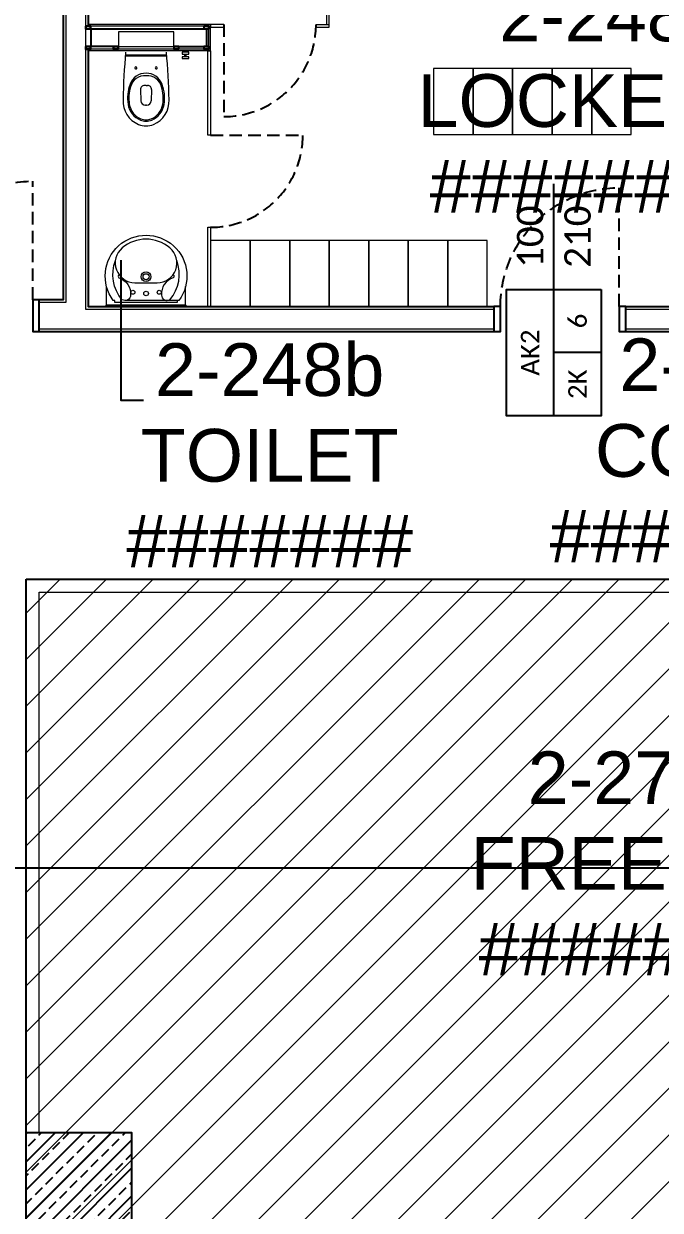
# Model space of a CAD drawing. Header units: centimetres. Extents: x -678439 to 55805, y -426864 to 17948.
# Drawn here: x 48508 to 48991, y 15565 to 16465 of the extents above; entities that cross this region are included whole.
import ezdxf
from ezdxf.enums import TextEntityAlignment as Align

# ---------------------------------------------------------------- set-up
doc = ezdxf.new("R2010")
doc.units = ezdxf.units.CM
doc.header["$LTSCALE"] = 0.01
doc.header["$MEASUREMENT"] = 0
doc.linetypes.add('HIDDEN', pattern=[9.525, 6.35, -3.175])
doc.layers.get('0').update_dxf_attribs({"lineweight": 0})
for name, color, linetype in [('AG-02', 152, 'Continuous'), ('AG-DOOR', 2, 'Continuous'), ('AG-DOOR-NOTATION-WOODDEN', 60, 'Continuous'), ('AG-DOOR-OPENING', 9, 'HIDDEN'), ('AG-PLASTER', 73, 'Continuous'), ('AG-STEEL', 122, 'Continuous'), ('CAM', 1, 'Continuous'), ('V-0_Elevation_015', 103, 'Continuous'), ('V-0_Hatch_Concrete', 252, 'Continuous'), ('V-0_Text_Tr', 7, 'Continuous'), ('V-2_Column', 160, 'Continuous')]:
    doc.layers.add(name, color=color, linetype=linetype)
for name, color, linetype, lineweight in [('AG-Furniture', 9, 'Continuous', 9), ('AG-Wall', 4, 'Continuous', 20), ('AG-Wall-Cold Room Panel', 1, 'Continuous', 18), ('AG-WALL-GYP-GREEN', 83, 'Continuous', 20), ('AI-040', 2, 'Continuous', 20), ('AI-040 @ 250', 2, 'Continuous', 20), ('SP1-Equipment', 4, 'Continuous', 9)]:
    doc.layers.add(name, color=color, linetype=linetype, lineweight=lineweight)
doc.styles.add('Arial', font='arial.ttf')
doc.styles.add('CALIBRI LIGHT', font='calibril.ttf')

# ---------------------------------------------------------------- blocks, each defined once
blk = doc.blocks.new('KAPI-100_2')
at = {"layer": 'AG-DOOR', "ltscale": 0.3}
for points in [[(-24, 95), (-24, 100), (-5, 100), (-5, 95)], [(-24, 0), (-24, 5), (-5, 5), (-5, 0)]]:
    blk.add_lwpolyline(points, close=True, dxfattribs=at)
at = {"layer": 'AG-DOOR-OPENING', "ltscale": 150}
blk.add_lwpolyline([(-24, 5), (-114, 5)], dxfattribs=at)
blk.add_arc((-24, 5), 90, 90, 180, dxfattribs=at)
blk = doc.blocks.new('150714_ARSA$0$KOLON 80X120')
at = {"layer": 'V-0_Hatch_Concrete'}
h = blk.add_hatch(dxfattribs=at)
h.set_pattern_fill('ANSI33', color=256, scale=60)
h.set_pattern_definition([(45, (-19036.79, -4512.143), (-10.606602, 10.606602), []), (45, (-19026.183, -4512.143), (-10.606602, 10.606602), [7.5, -3.75])])
h.paths.add_polyline_path([(0, 100), (80, 100), (80, 0), (0, 0)])
at = {"layer": 'V-2_Column'}
blk.add_lwpolyline([(0, 100), (80, 100), (80, 0), (0, 0), (0, 100)], dxfattribs=at)
blk = doc.blocks.new('*U93')
at = {"style": 'Arial'}
for tag, p in [('NO', (1.676, 0.8)), ('MAHAL', (1.676, -1.8)), ('ALAN', (1.676, -4.4))]:
    blk.add_attdef(tag, text='', height=1.6, dxfattribs=at).set_placement(p, align=Align.MIDDLE_CENTER)
blk = doc.blocks.new('Wall_314_1', base_point=(-18183.1, -8224.5))
at = {"layer": 'SP1-Equipment', "color": 7, "linetype": 'Continuous', "lineweight": 13}
for p, q in [((-18183.1, -8224.5), (-18183.1, -8724.5)), ((-17883.1, -8224.5), (-18183.1, -8224.5)), ((-17883.1, -8724.5), (-17883.1, -8224.5)), ((-18183.1, -8724.5), (-17883.1, -8724.5))]:
    blk.add_line(p, q, dxfattribs=at)
blk = doc.blocks.new('Wall_315_1', base_point=(-18483.1, -8224.5))
at = {"layer": 'SP1-Equipment', "color": 7, "linetype": 'Continuous', "lineweight": 13}
for p, q in [((-18483.1, -8224.5), (-18483.1, -8724.5)), ((-18183.1, -8224.5), (-18483.1, -8224.5)), ((-18183.1, -8724.5), (-18183.1, -8224.5)), ((-18483.1, -8724.5), (-18183.1, -8724.5))]:
    blk.add_line(p, q, dxfattribs=at)
blk = doc.blocks.new('Wall_316_1', base_point=(-17883.1, -8224.5))
at = {"layer": 'SP1-Equipment', "color": 7, "linetype": 'Continuous', "lineweight": 13}
for p, q in [((-17883.1, -8224.5), (-17883.1, -8724.5)), ((-17583.1, -8224.5), (-17883.1, -8224.5)), ((-17583.1, -8724.5), (-17583.1, -8224.5)), ((-17883.1, -8724.5), (-17583.1, -8724.5))]:
    blk.add_line(p, q, dxfattribs=at)
blk = doc.blocks.new('Wall_317_1', base_point=(-18783.1, -8224.5))
at = {"layer": 'SP1-Equipment', "color": 7, "linetype": 'Continuous', "lineweight": 13}
for p, q in [((-18783.1, -8224.5), (-18783.1, -8724.5)), ((-18483.1, -8224.5), (-18783.1, -8224.5)), ((-18483.1, -8724.5), (-18483.1, -8224.5)), ((-18783.1, -8724.5), (-18483.1, -8724.5))]:
    blk.add_line(p, q, dxfattribs=at)
blk = doc.blocks.new('Wall_322_1', base_point=(-19083.1, -8224.5))
at = {"layer": 'SP1-Equipment', "color": 7, "linetype": 'Continuous', "lineweight": 13}
for p, q in [((-19083.1, -8224.5), (-19083.1, -8724.5)), ((-18783.1, -8224.5), (-19083.1, -8224.5)), ((-18783.1, -8724.5), (-18783.1, -8224.5)), ((-19083.1, -8724.5), (-18783.1, -8724.5))]:
    blk.add_line(p, q, dxfattribs=at)
blk = doc.blocks.new('Wall_323_1', base_point=(-19875.4, -9549.9))
at = {"layer": 'SP1-Equipment', "color": 7, "linetype": 'Continuous', "lineweight": 13}
for p, q in [((-19875.4, -9549.9), (-19875.4, -10049.9)), ((-19575.4, -9549.9), (-19875.4, -9549.9)), ((-19575.4, -10049.9), (-19575.4, -9549.9)), ((-19875.4, -10049.9), (-19575.4, -10049.9))]:
    blk.add_line(p, q, dxfattribs=at)
blk = doc.blocks.new('Wall_324_1', base_point=(-20175.4, -9549.9))
at = {"layer": 'SP1-Equipment', "color": 7, "linetype": 'Continuous', "lineweight": 13}
for p, q in [((-20175.4, -9549.9), (-20175.4, -10049.9)), ((-19875.4, -9549.9), (-20175.4, -9549.9)), ((-19875.4, -10049.9), (-19875.4, -9549.9)), ((-20175.4, -10049.9), (-19875.4, -10049.9))]:
    blk.add_line(p, q, dxfattribs=at)
blk = doc.blocks.new('Wall_325_1', base_point=(-19575.4, -9549.9))
at = {"layer": 'SP1-Equipment', "color": 7, "linetype": 'Continuous', "lineweight": 13}
for p, q in [((-19575.4, -9549.9), (-19575.4, -10049.9)), ((-19275.4, -9549.9), (-19575.4, -9549.9)), ((-19275.4, -10049.9), (-19275.4, -9549.9)), ((-19575.4, -10049.9), (-19275.4, -10049.9))]:
    blk.add_line(p, q, dxfattribs=at)
blk = doc.blocks.new('Wall_326_1', base_point=(-20475.4, -9549.9))
at = {"layer": 'SP1-Equipment', "color": 7, "linetype": 'Continuous', "lineweight": 13}
for p, q in [((-20475.4, -9549.9), (-20475.4, -10049.9)), ((-20175.4, -9549.9), (-20475.4, -9549.9)), ((-20175.4, -10049.9), (-20175.4, -9549.9)), ((-20475.4, -10049.9), (-20175.4, -10049.9))]:
    blk.add_line(p, q, dxfattribs=at)
blk = doc.blocks.new('Wall_328_1', base_point=(-19275.4, -9549.9))
at = {"layer": 'SP1-Equipment', "color": 7, "linetype": 'Continuous', "lineweight": 13}
for p, q in [((-19275.4, -9549.9), (-19275.4, -10049.9)), ((-18975.4, -9549.9), (-19275.4, -9549.9)), ((-18975.4, -10049.9), (-18975.4, -9549.9)), ((-19275.4, -10049.9), (-18975.4, -10049.9))]:
    blk.add_line(p, q, dxfattribs=at)
blk = doc.blocks.new('Wall_329_1', base_point=(-18975.4, -9549.9))
at = {"layer": 'SP1-Equipment', "color": 7, "linetype": 'Continuous', "lineweight": 13}
for p, q in [((-18975.4, -9549.9), (-18975.4, -10049.9)), ((-18675.4, -9549.9), (-18975.4, -9549.9)), ((-18675.4, -10049.9), (-18675.4, -9549.9)), ((-18975.4, -10049.9), (-18675.4, -10049.9))]:
    blk.add_line(p, q, dxfattribs=at)
blk = doc.blocks.new('A$C10196342')
at = {"layer": 'SP1-Equipment', "color": 7, "lineweight": 13}
for name, p in [('Wall_322_1', (-13708.9, -7724.5)), ('Wall_317_1', (-13408.9, -7724.5)), ('Wall_315_1', (-13108.9, -7724.5)), ('Wall_314_1', (-12808.9, -7724.5)), ('Wall_316_1', (-12508.9, -7724.5)), ('Wall_326_1', (-15401.2, -9030.2)), ('Wall_326_1', (-15101.2, -9030.2)), ('Wall_324_1', (-14801.2, -9030.2)), ('Wall_323_1', (-14501.2, -9030.2)), ('Wall_325_1', (-14201.2, -9030.2)), ('Wall_328_1', (-13901.2, -9030.2)), ('Wall_329_1', (-13601.2, -9030.2))]:
    blk.add_blockref(name, p, dxfattribs=at)
blk = doc.blocks.new('*U273')
blk.add_lwpolyline([(1000, -450), (2200, -450), (2200, 450), (1000, 450)], close=True)
for points in [[(2200, 0), (0, 0)], [(1600, -450), (1600, 0)]]:
    blk.add_lwpolyline(points)
at = {"style": 'CALIBRI LIGHT'}
for tag, height, p in [('GENİŞLİK', 250, (500, 225)), ('KAPIKODU', 175, (1600, 225)), ('YÜKSEKLİK', 250, (500, -225)), ('KATTAKI.SAYISI', 175, (1300, -225)), ('BULUNDUGU.KAT', 175, (1900, -225))]:
    blk.add_attdef(tag, text='', height=height, dxfattribs=at).set_placement(p, align=Align.MIDDLE_CENTER)
blk = doc.blocks.new('KAPI-100')
at = {"layer": 'AG-DOOR', "ltscale": 0.3}
for points in [[(2, 0), (2, -5), (-22, -5), (-22, 0)], [(2, -95), (2, -100), (-22, -100), (-22, -95)]]:
    blk.add_lwpolyline(points, close=True, dxfattribs=at)
at = {"layer": 'AG-DOOR-OPENING', "ltscale": 150}
blk.add_lwpolyline([(2, -5), (92, -5)], dxfattribs=at)
blk.add_arc((2, -5), 90, 270, 360, dxfattribs=at)
blk = doc.blocks.new('gomme-klozet')
for p, q in [((35, 305.9), (15, 305.9)), ((35, 295.9), (15, 295.9)), ((20, -155.9), (20, 157.7)), ((28, -155.9), (28, 157.7)), ((253.5, 0.9), (253.5, 12.5)), ((253.5, 0.9), (253.5, -10.7)), ((284.3, 42.5), (369.2, 39.9)), ((403.1, 5), (403.1, 0.9)), ((403.1, 0.9), (403.1, 5)), ((403.1, 0.9), (403.1, -3.2)), ((403.1, -3.2), (403.1, 0.9)), ((284.3, -40.7), (369.2, -38.2))]:
    blk.add_line(p, q)
for points in [[(0, 325.9), (0, 275.9), (15, 275.9), (15, 325.9)], [(35, 325.9), (35, 275.9), (50, 275.9), (50, 325.9)], [(-152.5, 210.8), (-152.5, -209.2), (-42.5, -209.2), (-42.5, 210.8)]]:
    blk.add_lwpolyline(points, close=True)
for centre, radius, start, end in [((452.6, -4823.6), 5000, 91.03182, 95.19398), ((290, 0.9), 130, 110.57991, 180), ((289.5, 11.8), 110, 103.19326, 185.68241), ((349.8, -158.3), 300, 80.87192, 110.57991), ((349.8, -158.3), 290, 80.87192, 107.12731), ((372.9, -14.1), 190, 22.02431, 93.1129), ((372.9, -14.1), 144, 22.02431, 80.87192), ((372.9, -14.1), 154, 22.02431, 80.87192), ((120, 78.4), 7.5, 90, 270), ((120, 78.4), 7.5, 270, 90), ((290, 0.9), 130, 180, 249.42009), ((289.5, -10), 110, 174.31759, 256.80674), ((283.5, 12.5), 30, 88.293, 180), ((368.1, 5), 35, 0, 88.293), ((410, 0.9), 104, 0, 22.02431), ((410, 0.9), 104, 337.97569, 0), ((410, 0.9), 114, 0, 22.02431), ((410, 0.9), 114, 337.97569, 0), ((410, 0.9), 150, 0, 22.02431), ((410, 0.9), 150, 337.97569, 0), ((120, -76.6), 7.5, 90, 270), ((120, -76.6), 7.5, 270, 90), ((283.5, -10.7), 30, 180, 271.707), ((372.9, 15.9), 190, 266.8871, 337.97569), ((368.1, -3.2), 35, 271.707, 0), ((372.9, 15.9), 144, 279.12808, 337.97569), ((372.9, 15.9), 154, 279.12808, 337.97569), ((452.6, 4825.4), 5000, 264.80602, 268.96818), ((349.8, 160), 300, 249.42009, 279.12808), ((349.8, 160), 290, 252.87269, 279.12808)]:
    blk.add_arc(centre, radius, start, end)
at = {"layer": 'AG-STEEL'}
for points in [[(-22.5, 250.8), (-42.5, 250.8), (-42.5, 210.8), (-22.5, 210.8)], [(-22.5, 250.8), (-42.5, 250.8), (-42.5, 210.8), (-22.5, 210.8)], [(-24.5, 248.8), (-40.5, 248.8), (-40.5, 212.8), (-24.5, 212.8)], [(-24.5, 248.8), (-40.5, 248.8), (-40.5, 212.8), (-24.5, 212.8)], [(-22.5, -209.2), (-42.5, -209.2), (-42.5, -249.2), (-22.5, -249.2)], [(-22.5, -209.2), (-42.5, -209.2), (-42.5, -249.2), (-22.5, -249.2)], [(-24.5, -211.2), (-40.5, -211.2), (-40.5, -247.2), (-24.5, -247.2)], [(-24.5, -211.2), (-40.5, -211.2), (-40.5, -247.2), (-24.5, -247.2)]]:
    blk.add_lwpolyline(points, close=True, dxfattribs=at)
blk = doc.blocks.new('A$C43686071')
for p, q in [((53.96, 60.96), (38.77, 60.96)), ((49.46, 54.65), (49.46, 15.96)), ((53.96, 0.96), (38.77, 0.96))]:
    blk.add_line(p, q)
for points in [[(50.96, 7.28), (49.46, 7.28), (49.46, 6.09, -1.989975), (49.46, 55.84), (49.46, 54.65), (50.96, 54.65)], [(9.6, 12.86, 0.69845), (36.04, 22.56), (36.04, 39.37, 0.69845), (9.6, 49.06, 0.366646), (9.6, 12.86)]]:
    blk.add_lwpolyline(points, format="xyb", close=True)
for points in [[(29.73, 51.6, -0.361215), (32.28, 51.57, 0.349763), (45.46, 42.67, 0.574856), (48.9, 49.13, 0.271647), (19.16, 54.25, 0.271647)], [(29.73, 10.33, 0.361215), (32.28, 10.36, -0.349763), (45.46, 19.26, -0.574856), (48.9, 12.8, -0.271647), (19.16, 7.68, -0.271647)]]:
    blk.add_lwpolyline(points, format="xyb")
for centre, radius in [((43.28, 40.96), 1.5), ((31.46, 30.96), 3.75), ((31.46, 30.96), 2.25), ((44.21, 30.96), 1.75), ((43.28, 20.96), 1.5)]:
    blk.add_circle(centre, radius)

msp = doc.modelspace()

# ---------------------------------------------------------------- linework, layer by layer
at = {"layer": 'AG-PLASTER'}
for points in [[(50114.68, 16593.87), (50114.68, 16595.87), (50082.68, 16595.87), (50082.68, 16565.87), (48861.68, 16565.87), (48861.68, 16843.82), (48837.68, 16843.82), (48837.68, 16565.87), (48537.68, 16565.87), (48537.68, 16255.87), (48519.68, 16255.87)], [(48964.68, 16250.87), (49162.68, 16250.87), (49162.68, 16546.87), (48556.68, 16546.87), (48556.68, 16463.62)], [(48556.68, 16446.12), (48556.68, 16250.87), (48864.68, 16250.87)], [(48519.68, 16231.87), (48864.68, 16231.87)], [(48964.68, 16231.87), (49479.68, 16231.87)]]:
    msp.add_lwpolyline(points, dxfattribs=at)
at = {"layer": 'AG-Wall'}
for p, q in [((48519.68, 16253.87), (48519.68, 16233.87)), ((48864.68, 16248.87), (48864.68, 16233.87)), ((48964.68, 16248.87), (48964.68, 16233.87))]:
    msp.add_line(p, q, dxfattribs=at)
for points in [[(48839.68, 16563.87), (48539.68, 16563.87), (48539.68, 16253.87), (48519.68, 16253.87)], [(48964.68, 16248.87), (49164.68, 16248.87), (49164.68, 16548.87), (48554.68, 16548.87), (48554.68, 16248.87), (48864.68, 16248.87)], [(48519.68, 16233.87), (48864.68, 16233.87)], [(48964.68, 16233.87), (49479.68, 16233.87)], [(48964.68, 16233.87), (49479.68, 16233.87)]]:
    msp.add_lwpolyline(points, dxfattribs=at)
at = {"layer": 'AG-Wall-Cold Room Panel', "ltscale": 1000}
for p, q in [((48509.68, 15623.87), (48509.68, 16043.87)), ((48509.68, 16043.87), (49159.68, 16043.87)), ((48519.68, 15623.87), (48519.68, 16033.87)), ((48519.68, 16033.87), (49159.68, 16033.87))]:
    msp.add_line(p, q, dxfattribs=at)

# ---------------------------------------------------------------- block references
at = {"xscale": -1, "rotation": 90}
msp.add_blockref('KAPI-100_2', (48964.68, 16226.87), dxfattribs=at)
at = {"layer": 'AI-040 @ 250', "color": 2, "linetype": 'Continuous', "lineweight": -2, "transparency": 33554610, "xscale": 25, "yscale": 25, "zscale": 25}
msp.add_blockref('*U93', (48989.48, 16186.52), dxfattribs=at).add_auto_attribs({'ALAN': '########', 'MAHAL': 'CORR.', 'NO': '2-280'})
at = {"layer": 'V-2_Column'}
msp.add_blockref('150714_ARSA$0$KOLON 80X120', (48509.68, 15523.87), dxfattribs=at)

# ---------------------------------------------------------------- next in the draw order: block references
at = {"layer": 'SP1-Equipment', "xscale": 0.1, "yscale": 0.1, "zscale": 0.1}
msp.add_blockref('A$C10196342', (50189.8, 17203.87), dxfattribs=at)

# ---------------------------------------------------------------- next in the draw order: hatches: boundary and pattern name
h = msp.add_hatch()
h.set_pattern_fill('ANSI31', color=4, scale=200)
h.paths.add_polyline_path([(48509.68, 16043.87), (50051.68, 16043.87), (50051.68, 15523.9), (48509.68, 15523.9)])

# ---------------------------------------------------------------- next in the draw order: linework, layer by layer
at = {"layer": 'AG-02', "ltscale": 0.01}
for p, q in [((48558.68, 16461.62), (48644.43, 16461.62)), ((48558.68, 16461.62), (48558.68, 16448.12)), ((48646.43, 16461.62), (48646.43, 16448.12)), ((48575.68, 16448.12), (48558.68, 16448.12)), ((48625.68, 16448.12), (48644.43, 16448.12))]:
    msp.add_line(p, q, dxfattribs=at)
at = {"layer": 'AG-DOOR-OPENING', "ltscale": 150}
for points in [[(48659.68, 16464.87), (48659.68, 16394.87, 0.414214), (48729.68, 16464.87, -7872499998.08258)], [(48649.68, 16380.87), (48719.68, 16380.87, -0.414214), (48649.68, 16310.87, 7872499998.08258)]]:
    msp.add_lwpolyline(points, format="xyb", dxfattribs=at)
at = {"layer": 'AG-Furniture'}
for points in [[(48729.68, 16462.87), (48739.68, 16462.87), (48739.68, 16546.87), (48737.68, 16546.87), (48737.68, 16464.87)], [(48649.68, 16462.87), (48659.68, 16462.87), (48659.68, 16464.87), (48649.68, 16464.87), (48649.68, 16462.87)], [(48729.68, 16462.87), (48729.68, 16464.87), (48739.68, 16464.87)], [(48649.68, 16444.87), (48649.68, 16380.87), (48647.68, 16380.87), (48647.68, 16444.87), (48649.68, 16444.87)]]:
    msp.add_lwpolyline(points, dxfattribs=at)
msp.add_lwpolyline([(48649.68, 16310.87), (48649.68, 16250.87), (48647.68, 16250.87), (48647.68, 16310.87)], close=True, dxfattribs=at)
at = {"layer": 'AG-STEEL', "ltscale": 10}
for points in [[(48554.68, 16463.62), (48554.68, 16461.62), (48558.68, 16461.62), (48558.68, 16463.62)], [(48558.48, 16461.82), (48558.48, 16463.42), (48554.88, 16463.42), (48554.88, 16461.82)], [(48644.43, 16463.62), (48644.43, 16461.62), (48648.43, 16461.62), (48648.43, 16463.62)], [(48648.23, 16461.82), (48648.23, 16463.42), (48644.63, 16463.42), (48644.63, 16461.82)], [(48554.68, 16448.12), (48554.68, 16446.12), (48558.68, 16446.12), (48558.68, 16448.12)], [(48558.48, 16446.32), (48558.48, 16447.92), (48554.88, 16447.92), (48554.88, 16446.32)], [(48644.43, 16448.12), (48644.43, 16446.12), (48648.43, 16446.12), (48648.43, 16448.12)], [(48648.23, 16446.32), (48648.23, 16447.92), (48644.63, 16447.92), (48644.63, 16446.32)]]:
    msp.add_lwpolyline(points, close=True, dxfattribs=at)
at = {"layer": 'AG-WALL-GYP-GREEN'}
msp.add_line((48648.43, 16446.12), (48648.43, 16463.62), dxfattribs=at)
for points in [[(48648.43, 16463.62), (48554.68, 16463.62)], [(48649.68, 16444.87), (48649.68, 16464.87), (48556.68, 16464.87)], [(48648.43, 16446.12), (48554.68, 16446.12)], [(48649.68, 16444.87), (48556.68, 16444.87)]]:
    msp.add_lwpolyline(points, dxfattribs=at)
at = {"layer": 'AI-040', "color": 2, "linetype": 'Continuous', "lineweight": -2, "transparency": 33554610}
msp.add_lwpolyline([(48581.44, 16286), (48581.44, 16179.7), (48598.77, 16179.7)], dxfattribs=at)
at = {"layer": 'CAM', "ltscale": 1000}
msp.add_lwpolyline([(48570.68, 16251.87), (48630.68, 16251.87), (48630.68, 16250.87), (48570.68, 16250.87)], close=True, dxfattribs=at)
at = {"layer": 'V-0_Elevation_015'}
msp.add_lwpolyline([(48509.68, 16043.87), (50051.68, 16043.87), (50051.68, 15523.9), (48509.68, 15523.9)], close=True, dxfattribs=at)
at = {"layer": 'V-0_Text_Tr'}
msp.add_line((48451.17, 15824.7), (50901.92, 15824.7), dxfattribs=at)

# ---------------------------------------------------------------- next in the draw order: block references
at = {"xscale": -1, "rotation": 270}
msp.add_blockref('KAPI-100', (48519.68, 16253.87), dxfattribs=at)
at = {"layer": 'AG-DOOR-NOTATION-WOODDEN', "ltscale": 0.3}
ref = msp.add_blockref('*U273', (48910.13, 16343.77), dxfattribs=dict(at, xscale=-0.08000000000000002, yscale=0.08000000000000002, zscale=0.08000000000000002, rotation=90))
ref.add_attrib('BULUNDUGU.KAT', '2K', dxfattribs={"layer": '0', "height": 14, "rotation": 90, "style": 'CALIBRI LIGHT'}).set_placement((48928.13, 16191.77), align=Align.MIDDLE_CENTER)
ref.add_attrib('KATTAKI.SAYISI', '6', dxfattribs={"layer": '0', "height": 14, "rotation": 90, "style": 'CALIBRI LIGHT'}).set_placement((48928.13, 16239.77), align=Align.MIDDLE_CENTER)
ref.add_attrib('KAPIKODU', 'AK2', dxfattribs={"layer": '0', "height": 14, "rotation": 90, "style": 'CALIBRI LIGHT'}).set_placement((48892.13, 16215.77), align=Align.MIDDLE_CENTER)
ref.add_attrib('YÜKSEKLİK', '210', dxfattribs={"layer": '0', "height": 20, "rotation": 90, "style": 'CALIBRI LIGHT'}).set_placement((48928.13, 16303.77), align=Align.MIDDLE_CENTER)
ref.add_attrib('GENİŞLİK', '100', dxfattribs={"layer": '0', "height": 20, "rotation": 90, "style": 'CALIBRI LIGHT'}).set_placement((48892.13, 16303.77), align=Align.MIDDLE_CENTER)
at = {"layer": 'AG-Furniture', "xscale": 0.1, "yscale": 0.1, "zscale": 0.1, "rotation": 270}
msp.add_blockref('gomme-klozet', (48600.6, 16443.87), dxfattribs=at)
at = {"layer": 'AG-Furniture', "rotation": 270}
msp.add_blockref('A$C43686071', (48569.72, 16304.83), dxfattribs=at)
at = {"layer": 'AI-040 @ 250', "color": 2, "linetype": 'Continuous', "lineweight": -2, "transparency": 33554610, "xscale": 25, "yscale": 25, "zscale": 25}
for p, values in [((48898.33, 16452.08), {'ALAN': '########', 'MAHAL': 'LOCKERS', 'NO': '2-248'}), ((48652.61, 16182.85), {'ALAN': '#######', 'MAHAL': 'TOILET', 'NO': '2-248b'}), ((48935.48, 15873.09), {'ALAN': '########', 'MAHAL': 'FREEZER', 'NO': '2-272a'})]:
    msp.add_blockref('*U93', p, dxfattribs=at).add_auto_attribs(values)

doc.saveas('drawing.dxf')
